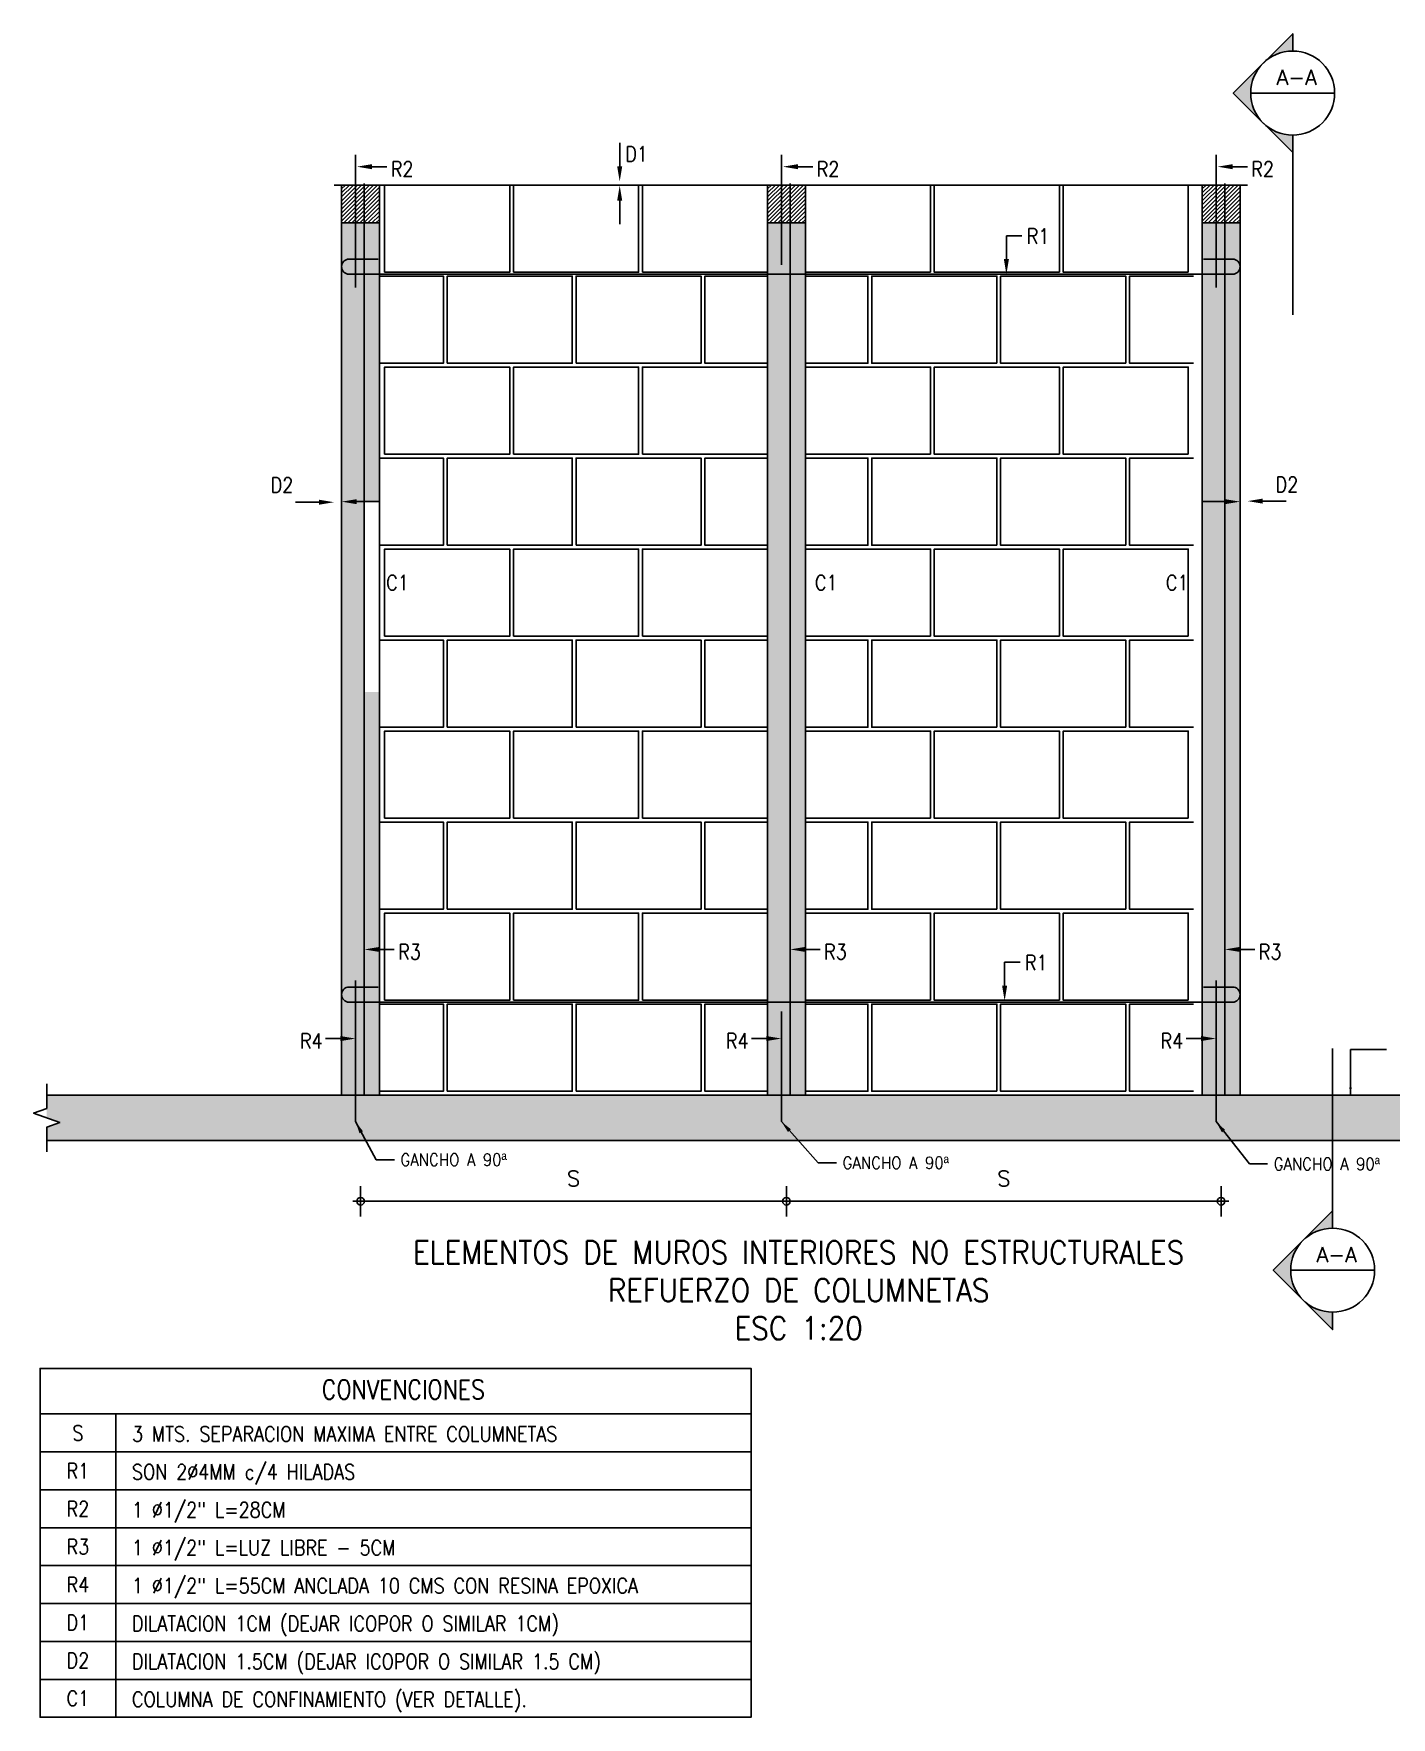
# Model space of a CAD drawing. Header units: feet. Extents: x -398 to 164, y -304 to 319.
# Drawn here: x 75.195 to 78.776, y 63.161 to 67.602 of the extents above; entities that cross this region are included whole.
import ezdxf
from ezdxf.enums import TextEntityAlignment as Align

# ---------------------------------------------------------------- set-up
doc = ezdxf.new("R2010")
doc.units = ezdxf.units.FT
doc.header["$MEASUREMENT"] = 0
doc.layers.get('DEFPOINTS').update_dxf_attribs({"lineweight": 0})
for name, color, linetype in [('ACERO', 6, 'Continuous'), ('BLOQUES', 7, 'Continuous'), ('DIM', 7, 'Continuous'), ('FLECHAS', 7, 'Continuous'), ('HATCH', 9, 'Continuous'), ('LETRA', 7, 'Continuous'), ('PLACA', 3, 'Continuous'), ('PROV1', 4, 'Continuous'), ('TEXT', 11, 'Continuous'), ('TEXTO', 7, 'Continuous')]:
    doc.layers.add(name, color=color, linetype=linetype)
doc.layers.add('TX', color=60, linetype='Continuous', lineweight=0)
doc.styles.add('D020N', font='romans.shx', dxfattribs={"height": 0.032})
doc.styles.add('D025N', font='romans.shx', dxfattribs={"height": 0.04})
doc.styles.add('ROM', font='romans.shx')
doc.styles.add('ROMANS', font='romans.shx', dxfattribs={"width": 0.9})
doc.styles.add('SETEYCO', font='ROMANS.shx', dxfattribs={"width": 0.9, "height": 0.24})
doc.dimstyles.new('D020$7', dxfattribs={"dimtxt": 0.032, "dimasz": 0.032, "dimexe": 0, "dimexo": 0, "dimgap": 0.035, "dimtad": 1, "dimzin": 4, "dimdsep": 46, "dimtxsty": 'D020N', "dimblk1": 'DIMBLK', "dimblk2": 'DIMBLK', "dimsah": 1, "dimcen": 0.09, "dimse1": 1, "dimse2": 1, "dimclrd": 9, "dimclre": 256, "dimclrt": 256, "dimadec": 0, "dimazin": 0, "dimtfac": 6, "dimtix": 1, "dimtmove": 2, "dimatfit": 3, "dimfxl": 0, "dimtvp": 0.4666666666666667, "dimtolj": 1, "dimtzin": 4, "dimarcsym": 0})
doc.dimstyles.new('D025', dxfattribs={"dimtxt": 0.15, "dimasz": 0.02, "dimexe": 0, "dimexo": 0, "dimgap": 0.045, "dimtad": 1, "dimzin": 4, "dimdsep": 46, "dimtxsty": 'D025N', "dimblk1": 'DIMBLK', "dimblk2": 'DIMBLK', "dimsah": 1, "dimcen": 0.09, "dimse1": 1, "dimse2": 1, "dimclrd": 9, "dimclre": 256, "dimclrt": 256, "dimadec": 0, "dimazin": 0, "dimtfac": 6, "dimtix": 1, "dimtmove": 2, "dimatfit": 3, "dimfxl": 1, "dimtvp": 0.4666666666666667, "dimtolj": 1, "dimtzin": 4, "dimarcsym": 0})

# ---------------------------------------------------------------- blocks, each defined once
blk = doc.blocks.new('DIMBLK')
for p, q in [((0, -6.938893903907228e-18), (0, 2.002949861640334)), ((0, 0), (0, -2.002949861640334)), ((0, -6.938893903907228e-18), (-1, -6.938893903907228e-18)), ((0, -6.938893903907228e-18), (1, -6.938893903907228e-18))]:
    blk.add_line(p, q)
blk.add_circle((0, -6.938893903907228e-18), 0.5)
blk = doc.blocks.new('*D176')
at = {"layer": 'DEFPOINTS', "color": 0, "transparency": 16777216}
for p in [(77.18083209065773, 64.52227368777716), (76.05737616038434, 64.37896030257136), (77.18083209065773, 64.37896030257133)]:
    blk.add_point(p, dxfattribs=at)
at = {"layer": 'TEXTO', "color": 9, "lineweight": -2, "transparency": 16777216}
blk.add_line((76.07737616038433, 64.52227368777716), (77.16083209065773, 64.52227368777716), dxfattribs=at)
at = {"layer": 'TEXTO', "color": 9, "lineweight": -2, "transparency": 16777216, "xscale": 0.02, "yscale": 0.02, "zscale": 0.02, "rotation": 180}
blk.add_blockref('DIMBLK', (76.05737616038434, 64.52227368777716), dxfattribs=at)
at = {"layer": 'TEXTO', "color": 9, "lineweight": -2, "transparency": 16777216, "xscale": 0.02, "yscale": 0.02, "zscale": 0.02}
blk.add_blockref('DIMBLK', (77.18083209065773, 64.52227368777716), dxfattribs=at)
at = {"layer": 'TEXTO', "transparency": 16777216, "insert": (76.61910412552103, 64.58227368777716), "char_height": 0.04, "attachment_point": 5, "style": 'D025N'}
blk.add_mtext('\\A1;S', dxfattribs=at)
blk = doc.blocks.new('*D177')
at = {"layer": 'DEFPOINTS', "color": 0, "transparency": 16777216}
for p in [(78.32737616038435, 64.52227368777716), (77.18083209065773, 64.37896030257136), (78.32737616038435, 64.37896030257133)]:
    blk.add_point(p, dxfattribs=at)
at = {"layer": 'TEXTO', "color": 9, "lineweight": -2, "transparency": 16777216}
blk.add_line((77.20083209065773, 64.52227368777716), (78.30737616038435, 64.52227368777716), dxfattribs=at)
at = {"layer": 'TEXTO', "color": 9, "lineweight": -2, "transparency": 16777216, "xscale": 0.02, "yscale": 0.02, "zscale": 0.02, "rotation": 180}
blk.add_blockref('DIMBLK', (77.18083209065773, 64.52227368777716), dxfattribs=at)
at = {"layer": 'TEXTO', "color": 9, "lineweight": -2, "transparency": 16777216, "xscale": 0.02, "yscale": 0.02, "zscale": 0.02}
blk.add_blockref('DIMBLK', (78.32737616038435, 64.52227368777716), dxfattribs=at)
at = {"layer": 'TEXTO', "transparency": 16777216, "insert": (77.75410412552104, 64.58227368777716), "char_height": 0.04, "attachment_point": 5, "style": 'D025N'}
blk.add_mtext('\\A1;S', dxfattribs=at)
blk = doc.blocks.new('CTE-TRANSV-IZQ')
at = {"layer": 'HATCH'}
h = blk.add_hatch(color=256, dxfattribs=at)
edge = h.paths.add_edge_path()
edge.add_ellipse((9.237055564881302e-14, -0.6262408647148945), major_axis=(-0.3131204323574019, 0.3131204323574019), ratio=0.9999999999999889, start_angle=360.00000000000244, end_angle=404.9999999999955, ccw=False)
edge.add_line((-0.3131204323573229, -0.3131204323575076), (-0.6262408647148732, -0.6262408647147168))
edge.add_line((-0.6262408647148732, -0.6262408647147168), (-0.3131204323573229, -0.9393612970722103))
edge.add_ellipse((7.105427357601002e-14, -0.6262408647148305), major_axis=(-0.3131204323573895, 0.3131204323573896), ratio=0.9999999999999913, start_angle=405.0000000000039, end_angle=449.9999999999987, ccw=False)
edge = h.paths.add_edge_path()
edge.add_ellipse((1.77635683940025e-14, -0.6262408647149016), major_axis=(-0.3131204323573677, 0.3131204323573678), ratio=0.9999999999999984, start_angle=315.0000000000023, end_angle=359.99999999999505, ccw=False)
edge.add_line((0, -0.1834217026189862), (0, 0))
edge.add_line((0, 0), (-0.3131204323573229, -0.3131204323575076))
edge = h.paths.add_edge_path()
edge.add_line((-0.3131204323573229, -0.9393612970722103), (0, -1.252481729429746))
edge.add_line((0, -1.252481729429746), (0, -1.069060026810774))
edge.add_ellipse((8.881784197001252e-14, -0.6262408647147879), major_axis=(-0.313120432357418, -0.3131204323574179), ratio=0.9999999999999941, start_angle=1.0800249583553523e-12, end_angle=44.999999999988574, ccw=False)
at = {"layer": 'PLACA'}
for p, q in [((0, 0), (0, -0.1834217026188121)), ((0, -1.069060026810735), (0, -2.966176700147784))]:
    blk.add_line(p, q, dxfattribs=at)
at = {"layer": 'TEXTO'}
blk.add_line((-0.4428191620959625, -0.6262408647147737), (0.4428191620959625, -0.6262408647147737), dxfattribs=at)
blk.add_lwpolyline([(0, -0.1834217026189862), (0, 0), (-0.6262408647146458, -0.626240864714859), (0, -1.252481729429576), (0, -1.069060026810774)], dxfattribs=at)
blk.add_circle((0, -0.6262408647147737), 0.4428191620959629, dxfattribs=at)
at = {"layer": 'TEXTO', "style": 'ROMANS'}
for tag, height, p in [('A-A', 0.16, (-0.002186070625185721, -0.5397991449429611)), ('R1-04', 0.14, (0.008337292734211132, -0.842593658077547))]:
    blk.add_attdef(tag, text='', height=height, dxfattribs=at).set_placement(p, align=Align.CENTER)
blk = doc.blocks.new('CTE-TRANSV-IZQ-BAJO')
at = {"layer": 'HATCH'}
h = blk.add_hatch(color=256, dxfattribs=at)
edge = h.paths.add_edge_path()
edge.add_ellipse((2.486899575160351e-14, 0.1565602161787254), major_axis=(0.07828010808935204, 0.07828010808935204), ratio=0.9999999999999274, start_angle=135.0000000000034, end_angle=179.9999999999974)
edge.add_line((-0.07828010808933072, 0.07828010808937691), (-0.1565602161787183, 0.1565602161786792))
edge.add_line((-0.1565602161787183, 0.1565602161786792), (-0.07828010808933072, 0.2348403242680526))
edge.add_ellipse((1.77635683940025e-14, 0.1565602161787076), major_axis=(-0.07828010808934675, 0.07828010808934675), ratio=0.999999999999958, start_angle=1.297666310037115e-12, end_angle=44.99999999999753)
edge = h.paths.add_edge_path()
edge.add_ellipse((3.552713678800501e-15, 0.1565602161787254), major_axis=(0.07828010808934138, 0.07828010808934138), ratio=0.9999999999999036, start_angle=180.0000000000052, end_angle=225.0000000000009)
edge.add_line((0, 0.04585542565474654), (0, 0))
edge.add_line((0, 0), (-0.07828010808933072, 0.07828010808937691))
edge = h.paths.add_edge_path()
edge.add_line((-0.07828010808933072, 0.2348403242680526), (0, 0.3131204323574366))
edge.add_line((0, 0.3131204323574366), (0, 0.2672650067026936))
edge.add_ellipse((2.131628207280301e-14, 0.156560216178697), major_axis=(-0.07828010808935382, 0.07828010808935382), ratio=0.9999999999999507, start_angle=-44.99999999999039, end_angle=-1.297666310037115e-12)
at = {"layer": 'PLACA'}
for p, q in [((0, 0.2672650067026829), (0, 0.741544175036946)), ((0, 0), (0, 0.04585542565470391))]:
    blk.add_line(p, q, dxfattribs=at)
at = {"layer": 'TEXTO'}
blk.add_line((-0.1107047905239895, 0.1565602161786934), (0.1107047905239895, 0.1565602161786934), dxfattribs=at)
blk.add_lwpolyline([(0, 0.04585542565474654), (0, 0), (-0.1565602161786614, 0.1565602161787147), (0, 0.313120432357394), (0, 0.2672650067026936)], dxfattribs=at)
blk.add_circle((0, 0.1565602161786934), 0.1107047905239907, dxfattribs=at)
at = {"layer": 'TEXTO', "style": 'ROMANS'}
for tag, height, p in [('A-A', 0.04, (-0.0005465176562964302, 0.1777401602468736)), ('R1-04', 0.035, (0.002084323183552783, 0.1020415319632271))]:
    blk.add_attdef(tag, text='', height=height, dxfattribs=at).set_placement(p, align=Align.CENTER)

msp = doc.modelspace()

# ---------------------------------------------------------------- hatches: boundary and pattern name
at = {"layer": 'HATCH'}
h = msp.add_hatch(dxfattribs=at)
h.set_pattern_fill('ANSI31', color=256, scale=0.06, style=0)
h.set_pattern_definition([(45, (68.31150147235942, 46.87431194281326), (-0.005303300858899106, 0.005303300858899107), [])])
h.paths.add_polyline_path([(76.10737616038433, 67.10224510709051), (76.10737616038433, 67.2022451070905), (76.00737616038433, 67.2022451070905), (76.00737616038433, 67.1022451070905)])
h = msp.add_hatch(dxfattribs=at)
h.set_pattern_fill('ANSI31', color=256, scale=0.06, style=0)
h.set_pattern_definition([(45, (69.43495740263282, 46.87438107452105), (-0.005303300858899106, 0.005303300858899107), [])])
h.paths.add_polyline_path([(77.23083209065771, 67.1023142387983), (77.23083209065771, 67.2023142387983), (77.13083209065772, 67.2023142387983), (77.13083209065772, 67.1023142387983)])
h = msp.add_hatch(dxfattribs=at)
h.set_pattern_fill('ANSI31', color=256, scale=0.06, style=0)
h.set_pattern_definition([(45, (70.58150147235943, 46.87438107452105), (-0.005303300858899106, 0.005303300858899107), [])])
h.paths.add_polyline_path([(78.37737616038433, 67.1023142387983), (78.37737616038433, 67.2023142387983), (78.27737616038434, 67.2023142387983), (78.27737616038434, 67.1023142387983)])
h = msp.add_hatch(dxfattribs=at)
h.set_pattern_fill('AR-CONC', color=256, scale=0.015, style=0)
h.set_pattern_definition([(49.99999999999999, (52.37902889891014, 46.64418575071983), (0.107589027390113, -0.009412820247389266), [0.01125, -0.12375]), (355, (52.37902889891014, 46.64418575071983), (-0.02081270004195, 0.1128288200550018), [0.009, -0.09899999999999999]), (100.4514, (52.38799465091014, 46.64340134971983), (0.08677640725710323, 0.103415931309143), [0.009561028499999989, -0.1051713167999999]), (46.18420000000002, (52.37902889891014, 46.67418575071983), (0.1600861572938466, -0.02482785214935271), [0.01687499999999996, -0.1856249999999997]), (96.63559999999998, (52.39236941066014, 46.67211675466983), (0.1401994058323055, 0.1461176806350662), [0.01434154319999999, -0.1577569499999998]), (351.1842, (52.37902889891014, 46.67418575071983), (0.1401992917700441, 0.1461177901387987), [0.0135, -0.1485]), (21, (52.39402889891014, 46.66668575071983), (0.08953605781776924, -0.06039283359980082), [0.01125, -0.12375]), (326.0000000000001, (52.39402889891014, 46.66668575071983), (0.03649729978823726, 0.1087725067570279), [0.009, -0.09899999999999999]), (71.4514, (52.40149023386013, 46.66165300981983), (0.1260333942872235, 0.04837957450649286), [0.0095610285, -0.1051713168]), (37.50000000000001, (52.37902889891014, 46.64418575071983), (0.0018239782975936, 0.04993407807469672), [0, -0.09779999999999998, 0, -0.1005, 0, -0.09937499999999999]), (7.499999999999999, (52.37902889891014, 46.64418575071983), (0.03946043061632229, 0.05916175678235403), [0, -0.0573, 0, -0.09555, 0, -0.037875]), (327.5, (52.34557889891013, 46.64418575071983), (0.08007336542586137, -0.00338323076015697), [0, -0.0375, 0, -0.117, 0, -0.15525]), (317.5, (52.33057889891013, 46.64418575071983), (0.08747792540135793, 0.01501574734984765), [0, -0.04875, 0, -0.07769999999999999, 0, -0.11025])])
h.paths.add_polyline_path([(76.00737616038435, 65.86491909064252), (76.06726066195091, 65.86491909064252), (76.067260661951, 66.88200993952312), (76.00737616038433, 66.8820099395231)])
h.paths.add_polyline_path([(76.06726066195097, 66.36731423879846), (76.10737616038435, 66.36731423879846), (76.10737616038433, 66.88200993952312), (76.06726066195101, 66.88200993952312)])
h.paths.add_polyline_path([(76.06726066195101, 67.02942304298148), (76.02737616038436, 67.02942304298148, -0.4142135623735634), (76.00737616038433, 67.04942304298147), (76.00737616038433, 66.88200993952312), (76.067260661951, 66.8820099395231)])
h.paths.add_polyline_path([(76.10737616038432, 67.02942304298148), (76.06726066195102, 67.02942304298148), (76.067260661951, 66.88200993952312), (76.10737616038433, 66.88200993952312)])
h.paths.add_polyline_path([(76.02737616038436, 67.02942304298148), (76.04393132903678, 67.02942304298148), (76.04393132903678, 67.06942304298147), (76.02737616038436, 67.06942304298147, 1)])
h.paths.add_polyline_path([(76.02737616038436, 67.06942304298147), (76.04393132903678, 67.06942304298147), (76.04393132903678, 67.10224510709051), (76.00737616038433, 67.1022451070905), (76.00737616038433, 67.04942304298147, -0.4142135623736153)])
h.paths.add_polyline_path([(76.06726066195102, 67.06942304298147), (76.06726066195102, 67.1022451070905), (76.04393132903678, 67.1022451070905), (76.04393132903678, 67.06942304298147)])
h.paths.add_polyline_path([(76.06726066195101, 67.02942304298148), (76.10737616038433, 67.02942304298148), (76.10737616038433, 67.1022451070905), (76.06726066195102, 67.1022451070905)])
h.paths.add_polyline_path([(76.04393132903678, 67.02942304298148), (76.06726066195102, 67.02942304298148), (76.06726066195102, 67.06942304298147), (76.04393132903678, 67.06942304298147)])
h.paths.add_polyline_path([(76.06726066195093, 65.86491909064252), (76.00737616038435, 65.86491909064252), (76.00737616038438, 64.859553623053, -0.414213562373095), (76.02737616038438, 64.879553623053), (76.06726066195084, 64.879553623053)])
h.paths.add_polyline_path([(76.10737616038436, 65.86491909064252), (76.06726066195091, 65.86491909064252), (76.06726066195083, 64.839553623053), (76.10737616038438, 64.839553623053)])
h.paths.add_polyline_path([(76.0439313290368, 64.879553623053), (76.02737616038436, 64.879553623053, 1), (76.02737616038436, 64.839553623053), (76.0439313290368, 64.839553623053)])
h.paths.add_polyline_path([(76.04393132903678, 64.839553623053), (76.06726066195084, 64.839553623053), (76.06726066195084, 64.879553623053), (76.04393132903678, 64.879553623053)])
h.paths.add_polyline_path([(76.10737616038438, 64.80231423879871), (76.10737616038438, 64.839553623053), (76.06726066195084, 64.839553623053), (76.06726066195083, 64.80231423879871)])
h.paths.add_polyline_path([(76.06726066195084, 64.839553623053), (76.04393132903678, 64.839553623053), (76.04393132903678, 64.80231423879871), (76.06726066195083, 64.80231423879871)])
h.paths.add_polyline_path([(76.0439313290368, 64.839553623053), (76.02737616038435, 64.839553623053, -0.4142135623727309), (76.00737616038438, 64.859553623053), (76.00737616038438, 64.80231423879871), (76.0439313290368, 64.80231423879871)])
h.paths.add_polyline_path([(77.19071659222439, 67.02942304298148), (77.23083209065771, 67.02942304298148), (77.23083209065771, 67.1023142387983), (77.1907165922244, 67.1023142387983)])
h.paths.add_polyline_path([(77.19071659222442, 67.1023142387983), (77.16738725931017, 67.1023142387983), (77.16738725931016, 67.02942304298148), (77.1907165922244, 67.02942304298148)])
h.paths.add_polyline_path([(77.16738725931016, 67.1023142387983), (77.1308320906577, 67.1023142387983), (77.13083209065772, 67.02942304298148), (77.16738725931016, 67.02942304298148)])
h.paths.add_polyline_path([(77.1308320906577, 66.88207907123092), (77.19071659222439, 66.88207907123092), (77.19071659222439, 67.02942304298148), (77.13083209065772, 67.02942304298148)])
h.paths.add_polyline_path([(77.23083209065771, 67.02942304298148), (77.19071659222439, 67.02942304298148), (77.19071659222439, 66.8820790712309), (77.23083209065771, 66.8820790712309)])
h.paths.add_polyline_path([(77.19071659222422, 64.839553623053), (77.23083209065777, 64.839553623053), (77.23083209065771, 66.8820790712309), (77.19071659222439, 66.8820790712309)])
h.paths.add_polyline_path([(77.13083209065776, 64.839553623053), (77.19071659222422, 64.839553623053), (77.19071659222439, 66.8820790712309), (77.13083209065772, 66.8820790712309)])
h.paths.add_polyline_path([(77.16738725931017, 64.80231423879874), (77.16738725931017, 64.839553623053), (77.13083209065776, 64.839553623053), (77.13083209065778, 64.80231423879874)])
h.paths.add_polyline_path([(77.16738725931017, 64.80231423879874), (77.19071659222422, 64.80231423879874), (77.19071659222422, 64.839553623053), (77.16738725931017, 64.839553623053)])
h.paths.add_polyline_path([(77.23083209065777, 64.80231423879874), (77.23083209065777, 64.839553623053), (77.19071659222422, 64.839553623053), (77.19071659222422, 64.80231423879874)])
h.paths.add_polyline_path([(78.31393132903678, 67.1023142387983), (78.27737616038434, 67.1023142387983), (78.27737616038434, 67.02942304298148), (78.31393132903678, 67.02942304298148)])
h.paths.add_polyline_path([(78.33726066195102, 67.1023142387983), (78.31393132903679, 67.1023142387983), (78.31393132903678, 67.06942304298147), (78.33726066195102, 67.06942304298147)])
h.paths.add_polyline_path([(78.37737616038433, 67.1023142387983), (78.33726066195103, 67.1023142387983), (78.33726066195102, 67.06942304298147), (78.35737616038432, 67.06942304298147, -0.4142135623734593), (78.37737616038433, 67.04942304298147)])
h.paths.add_polyline_path([(78.35737616038432, 67.06942304298147), (78.33726066195102, 67.06942304298147), (78.33726066195102, 67.02942304298148), (78.35737616038432, 67.02942304298148, 1)])
h.paths.add_polyline_path([(78.33726066195102, 67.06942304298147), (78.31393132903678, 67.06942304298147), (78.31393132903678, 67.02942304298148), (78.33726066195102, 67.02942304298148)])
h.paths.add_polyline_path([(78.33726066195102, 67.02942304298148), (78.27737616038434, 67.02942304298148), (78.27737616038434, 66.8820790712309), (78.337260661951, 66.8820790712309)])
h.paths.add_polyline_path([(78.37737616038433, 67.04942304298147, -0.414213562373095), (78.35737616038435, 67.02942304298148), (78.33726066195102, 67.02942304298148), (78.337260661951, 66.8820790712309), (78.37737616038434, 66.8820790712309)])
h.paths.add_polyline_path([(78.37737616038434, 66.88207907123092), (78.337260661951, 66.88207907123092), (78.33726066195084, 64.879553623053), (78.35737616038432, 64.879553623053, -0.4142135623742917), (78.37737616038439, 64.859553623053)])
h.paths.add_polyline_path([(78.337260661951, 66.8820790712309), (78.27737616038434, 66.8820790712309), (78.27737616038435, 66.36731423879846), (78.33726066195096, 66.36731423879846)])
h.paths.add_polyline_path([(78.33726066195096, 66.36731423879846), (78.27737616038435, 66.36731423879846), (78.27737616038438, 64.839553623053), (78.31393132903679, 64.839553623053), (78.31393132903679, 64.879553623053), (78.33726066195084, 64.879553623053)])
h.paths.add_polyline_path([(78.33726066195084, 64.839553623053), (78.35737616038432, 64.839553623053, 1), (78.35737616038432, 64.879553623053), (78.33726066195084, 64.879553623053)])
h.paths.add_polyline_path([(78.31393132903679, 64.879553623053), (78.31393132903679, 64.839553623053), (78.33726066195084, 64.839553623053), (78.33726066195084, 64.879553623053)], flags=16)
h.paths.add_polyline_path([(78.27737616038439, 64.839553623053), (78.27737616038439, 64.80231423879877), (78.31393132903679, 64.80231423879877), (78.31393132903679, 64.839553623053)])
h.paths.add_polyline_path([(78.33726066195084, 64.839553623053), (78.31393132903679, 64.839553623053), (78.31393132903679, 64.80231423879877), (78.33726066195084, 64.80231423879877)])
h.paths.add_polyline_path([(78.37737616038439, 64.859553623053, -0.414213562373095), (78.35737616038439, 64.839553623053), (78.33726066195084, 64.839553623053), (78.33726066195084, 64.80231423879877), (78.37737616038439, 64.80231423879877)])
h.paths.add_polyline_path([(76.31988658953888, 65.87652952058548), (76.45607706572936, 65.87652952058548), (76.45607706572936, 65.93652952058548), (76.31988658953888, 65.93652952058548)], flags=9)
h.paths.add_polyline_path([(76.3244581296514, 65.80208089230183), (76.46529146298474, 65.80208089230183), (76.46529146298474, 65.85458089230183), (76.3244581296514, 65.85458089230183)], flags=9)
h = msp.add_hatch(dxfattribs=at)
h.set_pattern_fill('AR-CONC', color=256, scale=0.015, style=0)
h.set_pattern_definition([(49.99999999999999, (0, 0), (0.107589027390113, -0.009412820247389266), [0.01125, -0.12375]), (355, (0, 0), (-0.02081270004195, 0.1128288200550018), [0.009, -0.09899999999999999]), (100.45144446, (0.008965752150004391, -0.0007844016000007059), (0.08677632700906679, 0.1034159986452944), [0.009561028799999996, -0.1051713168]), (46.18420000000002, (0, 0.03000000000000114), (0.1600861996007359, -0.02482789211896148), [0.01687499999999997, -0.1856249999999997]), (96.63563548999993, (0.01334051175000184, 0.02793100395000181), (0.1401992918511343, 0.1461177901161826), [0.0143415513, -0.1577570639999999]), (351.1841639899999, (0, 0.03000000000000114), (0.140199291758216, 0.1461177900404985), [0.0135, -0.14850000015]), (21, (0.01500000000000057, 0.02250000000000085), (0.08953605781776924, -0.06039283359980082), [0.01125, -0.12375]), (326.0000000000001, (0.01500000000000057, 0.02250000000000085), (0.03649729978823726, 0.1087725067570279), [0.009, -0.09899999999999999]), (71.45144474, (0.02246133810000117, 0.01746726390000219), (0.1260333565094957, 0.04837967292095307), [0.0095610285, -0.1051713168]), (37.50000000000001, (0, 0), (0.0018239782975936, 0.04993407807469672), [0, -0.09779999999999998, 0, -0.1005, 0, -0.09937499999999999]), (7.499999999999999, (0, 0), (0.03946043061632229, 0.05916175678235403), [0, -0.0573, 0, -0.09555, 0, -0.037875]), (327.5, (-0.03345000000000198, 0), (0.08007336542586135, -0.003383230760156963), [0, -0.0375, 0, -0.117, 0, -0.15525]), (317.5, (-0.04845000000000255, 0), (0.08747792540135793, 0.01501574734984766), [0, -0.04875, 0, -0.07769999999999999, 0, -0.11025])])
h.paths.add_polyline_path([(79.12799392823943, 64.68231423879877), (79.12799392823943, 64.74231423879876), (79.09365046049625, 64.75481423879876), (79.12799392823943, 64.76731423879878), (79.12799392823943, 64.80231423879877), (75.22942554291018, 64.80231423879877), (75.22942554291018, 64.74231423879876), (75.26376901065335, 64.72981423879877), (75.22942554291018, 64.71731423879876), (75.22942554291018, 64.68231423879877)])

# ---------------------------------------------------------------- linework, layer by layer
at = {"layer": 'ACERO'}
for p, q in [((76.0439313290368, 67.28224510709053), (76.04393132903675, 66.9317854246325)), ((77.16738725931017, 67.28231423879835), (77.16738725931015, 66.99231423879829)), ((78.3139313290368, 67.28231423879835), (78.31393132903676, 66.9317854246325)), ((76.06726066195102, 67.20660395360028), (76.06726066195083, 64.80231423879871)), ((77.19071659222442, 67.20667308530807), (77.19071659222422, 64.80238337050652)), ((78.33726066195103, 67.20667308530807), (78.33726066195084, 64.80238337050652)), ((76.0439313290368, 64.73224510709092), (76.04393132903677, 65.10446716892618)), ((78.3139313290368, 64.73231423879874), (78.31393132903676, 65.10446716892618)), ((77.16738725931017, 64.73231423879874), (77.16738725931015, 65.0223142387988))]:
    msp.add_line(p, q, dxfattribs=at)
for points in [[(76.10347226509668, 67.00705475606367), (76.02737616038436, 67.00705475606367, 0.9999999999999998), (76.02737616038436, 66.96705475606367), (76.31388961532772, 66.96705475606367), (78.35737616038432, 66.96705475606367, 0.9999999999999999), (78.35737616038432, 67.00705475606367), (78.281280055672, 67.00705475606367)], [(76.10347226509668, 65.08733000524748), (76.02737616038436, 65.08733000524748, 0.9999999999999998), (76.02737616038436, 65.04733000524749), (76.31388961532772, 65.04733000524749), (78.35737616038432, 65.04733000524749, 0.9999999999999999), (78.35737616038432, 65.08733000524748), (78.281280055672, 65.08733000524748)]]:
    msp.add_lwpolyline(points, format="xyb", dxfattribs=at)
at = {"layer": 'BLOQUES'}
for p, q in [((75.98737616038431, 67.2023142387983), (78.39737616038437, 67.2023142387983)), ((76.00737616038433, 67.1022451070905), (76.00737616038438, 64.8022451070909)), ((76.10737616038433, 67.10224510709051), (76.10737616038439, 64.8022451070909)), ((77.13083209065772, 67.1023142387983), (77.13083209065776, 64.80231423879869)), ((77.23083209065771, 67.1023142387983), (77.23083209065777, 64.80231423879869)), ((78.27737616038434, 67.1023142387983), (78.27737616038439, 64.80231423879869)), ((78.37737616038433, 67.1023142387983), (78.37737616038439, 64.80231423879869))]:
    msp.add_line(p, q, dxfattribs=at)
for points in [[(76.12083209065767, 66.97231423879826), (76.12083209065767, 67.20231423879825), (76.45083209065768, 67.20231423879825), (76.45083209065768, 66.97231423879826)], [(76.46083209065769, 66.97231423879828), (76.46083209065769, 67.20231423879827), (76.7908320906577, 67.20231423879827), (76.7908320906577, 66.97231423879828)], [(76.8008320906577, 66.9723142387983), (76.8008320906577, 67.2023142387983), (77.13083209065772, 67.2023142387983), (77.13083209065772, 66.9723142387983)], [(77.56083209065773, 66.9723142387983), (77.56083209065773, 67.2023142387983), (77.23083209065771, 67.2023142387983), (77.23083209065771, 66.9723142387983)], [(77.90083209065774, 66.97231423879828), (77.90083209065774, 67.20231423879827), (77.57083209065773, 67.20231423879827), (77.57083209065773, 66.97231423879828)], [(78.24083209065776, 66.97231423879826), (78.24083209065776, 67.20231423879825), (77.91083209065775, 67.20231423879825), (77.91083209065775, 66.97231423879826)], [(76.2858320906577, 66.7323142387983), (76.2858320906577, 66.96231423879829), (76.61583209065772, 66.96231423879829), (76.61583209065772, 66.7323142387983)], [(76.62583209065772, 66.73231423879832), (76.62583209065772, 66.96231423879831), (76.95583209065774, 66.96231423879831), (76.95583209065774, 66.73231423879832)], [(77.73583209065771, 66.73231423879832), (77.73583209065771, 66.96231423879831), (77.4058320906577, 66.96231423879831), (77.4058320906577, 66.73231423879832)], [(78.07583209065773, 66.7323142387983), (78.07583209065773, 66.96231423879829), (77.74583209065771, 66.96231423879829), (77.74583209065771, 66.7323142387983)], [(76.12083209065767, 66.49231423879833), (76.12083209065767, 66.72231423879832), (76.45083209065768, 66.72231423879832), (76.45083209065768, 66.49231423879833)], [(76.46083209065769, 66.49231423879834), (76.46083209065769, 66.72231423879833), (76.7908320906577, 66.72231423879833), (76.7908320906577, 66.49231423879834)], [(76.8008320906577, 66.49231423879837), (76.8008320906577, 66.72231423879836), (77.13083209065772, 66.72231423879836), (77.13083209065772, 66.49231423879837)], [(77.56083209065773, 66.49231423879837), (77.56083209065773, 66.72231423879836), (77.23083209065771, 66.72231423879836), (77.23083209065771, 66.49231423879837)], [(77.90083209065774, 66.49231423879834), (77.90083209065774, 66.72231423879833), (77.57083209065773, 66.72231423879833), (77.57083209065773, 66.49231423879834)], [(78.24083209065776, 66.49231423879833), (78.24083209065776, 66.72231423879832), (77.91083209065775, 66.72231423879832), (77.91083209065775, 66.49231423879833)], [(76.2858320906577, 66.25231423879836), (76.2858320906577, 66.48231423879835), (76.61583209065772, 66.48231423879835), (76.61583209065772, 66.25231423879836)], [(76.62583209065772, 66.25231423879839), (76.62583209065772, 66.48231423879838), (76.95583209065774, 66.48231423879838), (76.95583209065774, 66.25231423879839)], [(77.73583209065771, 66.25231423879839), (77.73583209065771, 66.48231423879838), (77.4058320906577, 66.48231423879838), (77.4058320906577, 66.25231423879839)], [(78.07583209065773, 66.25231423879836), (78.07583209065773, 66.48231423879835), (77.74583209065771, 66.48231423879835), (77.74583209065771, 66.25231423879836)], [(76.12083209065767, 66.01231423879835), (76.12083209065767, 66.24231423879834), (76.45083209065768, 66.24231423879834), (76.45083209065768, 66.01231423879835)], [(76.46083209065769, 66.01231423879838), (76.46083209065769, 66.24231423879837), (76.7908320906577, 66.24231423879837), (76.7908320906577, 66.01231423879838)], [(76.8008320906577, 66.01231423879841), (76.8008320906577, 66.2423142387984), (77.13083209065772, 66.2423142387984), (77.13083209065772, 66.01231423879841)], [(77.56083209065773, 66.01231423879841), (77.56083209065773, 66.2423142387984), (77.23083209065771, 66.2423142387984), (77.23083209065771, 66.01231423879841)], [(77.90083209065773, 66.01231423879838), (77.90083209065773, 66.24231423879837), (77.57083209065772, 66.24231423879837), (77.57083209065772, 66.01231423879838)], [(78.24083209065775, 66.01231423879835), (78.24083209065775, 66.24231423879834), (77.91083209065773, 66.24231423879834), (77.91083209065773, 66.01231423879835)], [(76.2858320906577, 65.7723142387984), (76.2858320906577, 66.00231423879839), (76.61583209065772, 66.00231423879839), (76.61583209065772, 65.7723142387984)], [(76.62583209065772, 65.77231423879843), (76.62583209065772, 66.00231423879842), (76.95583209065774, 66.00231423879842), (76.95583209065774, 65.77231423879843)], [(77.73583209065771, 65.77231423879843), (77.73583209065771, 66.00231423879842), (77.4058320906577, 66.00231423879842), (77.4058320906577, 65.77231423879843)], [(78.07583209065771, 65.7723142387984), (78.07583209065771, 66.00231423879839), (77.7458320906577, 66.00231423879839), (77.7458320906577, 65.7723142387984)], [(76.12083209065767, 65.53231423879842), (76.12083209065767, 65.76231423879841), (76.45083209065768, 65.76231423879841), (76.45083209065768, 65.53231423879842)], [(76.46083209065769, 65.53231423879845), (76.46083209065769, 65.76231423879844), (76.7908320906577, 65.76231423879844), (76.7908320906577, 65.53231423879845)], [(76.8008320906577, 65.53231423879848), (76.8008320906577, 65.76231423879847), (77.13083209065772, 65.76231423879847), (77.13083209065772, 65.53231423879848)], [(77.56083209065773, 65.53231423879848), (77.56083209065773, 65.76231423879847), (77.23083209065771, 65.76231423879847), (77.23083209065771, 65.53231423879848)], [(77.90083209065773, 65.53231423879845), (77.90083209065773, 65.76231423879844), (77.57083209065772, 65.76231423879844), (77.57083209065772, 65.53231423879845)], [(78.24083209065775, 65.53231423879842), (78.24083209065775, 65.76231423879841), (77.91083209065773, 65.76231423879841), (77.91083209065773, 65.53231423879842)], [(76.2858320906577, 65.29231423879847), (76.2858320906577, 65.52231423879846), (76.61583209065772, 65.52231423879846), (76.61583209065772, 65.29231423879847)], [(76.62583209065772, 65.2923142387985), (76.62583209065772, 65.52231423879849), (76.95583209065774, 65.52231423879849), (76.95583209065774, 65.2923142387985)], [(77.73583209065771, 65.2923142387985), (77.73583209065771, 65.52231423879849), (77.4058320906577, 65.52231423879849), (77.4058320906577, 65.2923142387985)], [(78.07583209065771, 65.29231423879847), (78.07583209065771, 65.52231423879846), (77.7458320906577, 65.52231423879846), (77.7458320906577, 65.29231423879847)], [(76.12083209065769, 65.05231423879846), (76.12083209065769, 65.28231423879845), (76.4508320906577, 65.28231423879845), (76.4508320906577, 65.05231423879846)], [(76.4608320906577, 65.05231423879849), (76.4608320906577, 65.28231423879848), (76.79083209065772, 65.28231423879848), (76.79083209065772, 65.05231423879849)], [(76.8008320906577, 65.05231423879852), (76.8008320906577, 65.2823142387985), (77.13083209065772, 65.2823142387985), (77.13083209065772, 65.05231423879852)], [(77.56083209065771, 65.05231423879852), (77.56083209065771, 65.2823142387985), (77.2308320906577, 65.2823142387985), (77.2308320906577, 65.05231423879852)], [(77.90083209065773, 65.05231423879849), (77.90083209065773, 65.28231423879848), (77.57083209065772, 65.28231423879848), (77.57083209065772, 65.05231423879849)], [(78.24083209065773, 65.05231423879846), (78.24083209065773, 65.28231423879845), (77.91083209065772, 65.28231423879845), (77.91083209065772, 65.05231423879846)], [(76.28583209065772, 64.8123142387985), (76.28583209065772, 65.0423142387985), (76.61583209065773, 65.0423142387985), (76.61583209065773, 64.8123142387985)], [(76.62583209065772, 64.81231423879854), (76.62583209065772, 65.04231423879853), (76.95583209065774, 65.04231423879853), (76.95583209065774, 64.81231423879854)], [(77.7358320906577, 64.81231423879854), (77.7358320906577, 65.04231423879853), (77.40583209065768, 65.04231423879853), (77.40583209065768, 64.81231423879854)], [(78.07583209065771, 64.8123142387985), (78.07583209065771, 65.0423142387985), (77.7458320906577, 65.0423142387985), (77.7458320906577, 64.8123142387985)]]:
    msp.add_lwpolyline(points, close=True, dxfattribs=at)
for points in [[(76.10737616038433, 66.96231423879827), (76.2758320906577, 66.96231423879827), (76.2758320906577, 66.73231423879828), (76.10737616038435, 66.73231423879828)], [(77.13083209065772, 66.73231423879835), (76.96583209065773, 66.73231423879835), (76.96583209065773, 66.96231423879834), (77.13083209065772, 66.96231423879834)], [(77.23083209065771, 66.73231423879835), (77.39583209065769, 66.73231423879835), (77.39583209065769, 66.96231423879834), (77.23083209065771, 66.96231423879834)], [(78.25428802093109, 66.96231423879827), (78.08583209065773, 66.96231423879827), (78.08583209065773, 66.73231423879828), (78.25428802093109, 66.73231423879828)], [(76.10737616038433, 66.48231423879834), (76.2758320906577, 66.48231423879834), (76.2758320906577, 66.25231423879835), (76.10737616038435, 66.25231423879835)], [(77.13083209065772, 66.25231423879842), (76.96583209065773, 66.25231423879842), (76.96583209065773, 66.48231423879841), (77.13083209065772, 66.48231423879841)], [(77.23083209065771, 66.25231423879842), (77.39583209065769, 66.25231423879842), (77.39583209065769, 66.48231423879841), (77.23083209065771, 66.48231423879841)], [(78.25428802093109, 66.48231423879834), (78.08583209065773, 66.48231423879834), (78.08583209065773, 66.25231423879835), (78.25428802093109, 66.25231423879835)], [(76.10737616038435, 66.00231423879836), (76.2758320906577, 66.00231423879836), (76.2758320906577, 65.77231423879837), (76.10737616038435, 65.77231423879837)], [(77.13083209065772, 65.77231423879846), (76.96583209065774, 65.77231423879846), (76.96583209065774, 66.00231423879845), (77.13083209065772, 66.00231423879845)], [(77.2308320906577, 65.77231423879846), (77.39583209065769, 65.77231423879846), (77.39583209065769, 66.00231423879845), (77.23083209065771, 66.00231423879845)], [(78.25428802093109, 66.00231423879836), (78.08583209065772, 66.00231423879836), (78.08583209065772, 65.77231423879837), (78.25428802093109, 65.77231423879837)], [(76.10737616038435, 65.52231423879843), (76.2758320906577, 65.52231423879843), (76.2758320906577, 65.29231423879844), (76.10737616038435, 65.29231423879844)], [(77.13083209065772, 65.29231423879853), (76.96583209065774, 65.29231423879853), (76.96583209065774, 65.52231423879851), (77.13083209065772, 65.52231423879851)], [(77.2308320906577, 65.29231423879853), (77.39583209065769, 65.29231423879853), (77.39583209065769, 65.52231423879851), (77.23083209065771, 65.52231423879851)], [(78.25428802093109, 65.52231423879843), (78.08583209065772, 65.52231423879843), (78.08583209065772, 65.29231423879844), (78.25428802093109, 65.29231423879844)], [(76.10737616038435, 65.04231423879847), (76.27583209065772, 65.04231423879847), (76.27583209065772, 64.81231423879848), (76.10737616038435, 64.81231423879848)], [(77.13083209065773, 64.81231423879856), (76.96583209065774, 64.81231423879856), (76.96583209065774, 65.04231423879855), (77.13083209065772, 65.04231423879855)], [(77.23083209065769, 64.81231423879856), (77.39583209065768, 64.81231423879856), (77.39583209065768, 65.04231423879855), (77.2308320906577, 65.04231423879855)], [(78.25428802093109, 65.04231423879847), (78.0858320906577, 65.04231423879847), (78.0858320906577, 64.81231423879848), (78.25428802093107, 64.81231423879848)]]:
    msp.add_lwpolyline(points, dxfattribs=at)
at = {"layer": 'DIM'}
for points in [[(75.21182025923339, 63.26127040987423), (75.41182025923337, 63.26127040987423), (75.41182025923337, 63.16127040987423), (75.21182025923339, 63.16127040987423)], [(75.41182025923337, 63.26127040987423), (77.08754509897088, 63.26127040987423), (77.08754509897088, 63.16127040987423), (75.41182025923337, 63.16127040987423)]]:
    msp.add_lwpolyline(points, close=True, dxfattribs=at)
at = {"layer": 'HATCH', "linetype": 'Continuous'}
msp.add_lwpolyline([(75.22942554291018, 64.83231423879877), (75.22942554291018, 64.76731423879878), (75.195082075167, 64.75481423879876), (75.26376901065335, 64.72981423879877), (75.22942554291018, 64.71731423879876), (75.22942554291018, 64.65231423879877)], dxfattribs=at)
at = {"layer": 'LETRA'}
for p, q in [((76.74091303078879, 67.23177784720534), (76.74091303078879, 67.31352064669267)), ((76.06776909151439, 67.25066987524521), (76.12692000696207, 67.25066987524521)), ((77.19122502178777, 67.250739006953), (77.25037593723545, 67.250739006953)), ((78.3377690915144, 67.250739006953), (78.39692000696208, 67.250739006953)), ((76.74091303078879, 67.1807960636215), (76.74091303078879, 67.09905326413417)), ((77.76094797037572, 67.06869198318388), (77.80211219183653, 67.06869198318388)), ((77.76094797037572, 66.98694918369655), (77.76094797037572, 67.06869198318388)), ((75.96737616038436, 66.3658112027291), (75.88563336089703, 66.3658112027291)), ((76.02737616038434, 66.36731423879846), (76.10911895987167, 66.36731423879846)), ((78.35737616038438, 66.36731423879846), (78.27563336089705, 66.36731423879846)), ((78.41737616038435, 66.36881727486781), (78.49911895987168, 66.36881727486781)), ((76.08726066195088, 65.18633941058258), (76.14641157739855, 65.18633941058258)), ((77.21071659222426, 65.18640854229038), (77.26986750767193, 65.18640854229038)), ((78.35726066195087, 65.18640854229038), (78.41641157739855, 65.18640854229038)), ((77.75630962687103, 65.15254845813584), (77.79747384833183, 65.15254845813584)), ((77.75630962687103, 65.07080565864851), (77.75630962687103, 65.15254845813584)), ((76.02393132903674, 64.95133274515514), (75.96478041358907, 64.95133274515514)), ((77.14738725931014, 64.95140187686295), (77.08823634386246, 64.95140187686295)), ((78.29393132903675, 64.95140187686295), (78.23478041358908, 64.95140187686295))]:
    msp.add_line(p, q, dxfattribs=at)
for points in [[(76.0877690915144, 67.24400320857846), (76.0877690915144, 67.25733654191181), (76.04776909151438, 67.25066987524521)], [(76.74757969745554, 67.25177784720537), (76.73424636412219, 67.25177784720537), (76.74091303078879, 67.21177784720535)], [(77.21122502178778, 67.24407234028625), (77.21122502178778, 67.2574056736196), (77.17122502178776, 67.250739006953)], [(78.35776909151441, 67.24407234028625), (78.35776909151441, 67.2574056736196), (78.31776909151439, 67.250739006953)], [(76.74757969745554, 67.16079606362146), (76.73424636412219, 67.16079606362146), (76.74091303078879, 67.20079606362148)], [(77.76761463704247, 67.00694918369659), (77.75428130370912, 67.00694918369659), (77.76094797037572, 66.96694918369657)], [(75.94737616038432, 66.37247786939588), (75.94737616038432, 66.35914453606253), (75.98737616038434, 66.36581120272913)], [(76.04737616038437, 66.37398090546523), (76.04737616038437, 66.36064757213188), (76.00737616038435, 66.36731423879849)], [(78.33737616038434, 66.37398090546523), (78.33737616038434, 66.36064757213188), (78.37737616038436, 66.36731423879849)], [(78.43737616038439, 66.37548394153458), (78.43737616038439, 66.36215060820123), (78.39737616038437, 66.36881727486784)], [(76.10726066195089, 65.17967274391583), (76.10726066195089, 65.19300607724918), (76.06726066195087, 65.18633941058258)], [(77.23071659222427, 65.17974187562363), (77.23071659222427, 65.19307520895698), (77.19071659222425, 65.18640854229038)], [(78.37726066195088, 65.17974187562363), (78.37726066195088, 65.19307520895698), (78.33726066195086, 65.18640854229038)], [(77.76297629353778, 65.09080565864855), (77.74964296020443, 65.09080565864855), (77.75630962687103, 65.05080565864853)], [(76.00393132903673, 64.9446660784884), (76.00393132903673, 64.95799941182175), (76.04393132903675, 64.95133274515514)], [(77.12738725931013, 64.9447352101962), (77.12738725931013, 64.95806854352955), (77.16738725931015, 64.95140187686295)], [(78.27393132903674, 64.9447352101962), (78.27393132903674, 64.95806854352955), (78.31393132903676, 64.95140187686295)]]:
    msp.add_solid(points, dxfattribs=at)
at = {"layer": 'PLACA'}
for p, q in [((79.12799392823943, 64.80231423879877), (75.22942554291018, 64.80231423879877)), ((79.12799392823943, 64.68231423879877), (75.22942554291018, 64.68231423879877))]:
    msp.add_line(p, q, dxfattribs=at)
at = {"layer": 'PROV1'}
for points in [[(76.00737616038433, 67.1022451070905), (76.00737616038433, 67.2022451070905), (76.10737616038433, 67.2022451070905), (76.10737616038433, 67.10224510709051)], [(77.13083209065772, 67.1023142387983), (77.13083209065772, 67.2023142387983), (77.23083209065771, 67.2023142387983), (77.23083209065771, 67.1023142387983)], [(78.27737616038434, 67.1023142387983), (78.27737616038434, 67.2023142387983), (78.37737616038433, 67.2023142387983), (78.37737616038433, 67.1023142387983)]]:
    msp.add_lwpolyline(points, close=True, dxfattribs=at)
at = {"layer": 'TEXTO'}
for p, q in [((75.21182025923338, 63.96127040987422), (77.08754509897088, 63.96127040987422)), ((75.41182025923337, 63.96127040987422), (75.41182025923337, 63.26127040987423)), ((75.21182025923338, 63.86127040987422), (77.08754509897088, 63.86127040987422)), ((75.21182025923338, 63.76127040987423), (77.08754509897088, 63.76127040987426)), ((75.21182025923338, 63.66127040987421), (77.08754509897088, 63.66127040987421)), ((75.21182025923338, 63.56127040987421), (77.08754509897088, 63.56127040987421)), ((75.21182025923338, 63.46127040987422), (77.08754509897088, 63.46127040987422)), ((77.08754509897088, 63.46127040987422), (77.08754509897088, 63.46127040987422)), ((75.21182025923338, 63.36127040987422), (77.08754509897088, 63.36127040987422))]:
    msp.add_line(p, q, dxfattribs=at)
msp.add_lwpolyline([(75.21182025923339, 63.26127040987423), (75.21182025923338, 64.08127040987422), (77.08754509897088, 64.08127040987422), (77.08754509897088, 63.26127040987423)], close=True, dxfattribs=at)

# ---------------------------------------------------------------- block references
at = {"layer": 'BLOQUES'}
ref = msp.add_blockref('CTE-TRANSV-IZQ', (78.51612970745836, 67.60151899671501), dxfattribs=dict(at, xscale=0.25, yscale=0.25, zscale=0.25))
ref.add_attrib('A-A', 'A-A', dxfattribs={"layer": 'TEXTO', "height": 0.04, "style": 'ROMANS'}).set_placement((78.52701176123064, 67.46656921047928), align=Align.CENTER)
ref = msp.add_blockref('CTE-TRANSV-IZQ-BAJO', (78.62163236367005, 64.1838840818375), dxfattribs=at)
ref.add_attrib('A-A', 'A-A', dxfattribs={"layer": 'TEXTO', "height": 0.04, "style": 'ROMANS'}).set_placement((78.63251441744232, 64.36162424208439), align=Align.CENTER)

# ---------------------------------------------------------------- texts
at = {"layer": 'TEXT', "style": 'ROM', "width": 0.85}
msp.add_text('CONVENCIONES', height=0.05, dxfattribs=at).set_placement((76.17014191332902, 64.02571076654066), align=Align.MIDDLE)
at = {"layer": 'TEXTO', "style": 'ROM', "width": 0.85}
for s, p in [('D1', (76.75570910789551, 67.26435521426524)), ('R2', (76.13723416691671, 67.22447109668211)), ('R2', (77.26069009719009, 67.2245402283899)), ('R2', (78.40723416691672, 67.2245402283899)), ('R1', (77.8146345690472, 67.04765387321932)), ('D2', (75.8201977193296, 66.3910723822897)), ('D2', (78.4711026927605, 66.39257541835906)), ('C1', (76.12509242924311, 66.13357008323861)), ('C1', (77.2558689252171, 66.13357008323861)), ('C1', (78.18173965086118, 66.13357008323861)), ('R3', (76.1567257373532, 65.16014063201948)), ('R3', (77.28018166762658, 65.16020976372728)), ('R3', (78.4267257373532, 65.16020976372728)), ('R1', (77.8099962255425, 65.13151034817128)), ('R4', (75.89779958696776, 64.92513396659204)), ('R4', (77.02125551724114, 64.92520309829985)), ('R4', (78.16779958696776, 64.92520309829985)), ('3 MTS. SEPARACION MAXIMA ENTRE COLUMNETAS', (75.45449224223105, 63.88850618928571)), ('SON 2%%C4MM c/4 HILADAS', (75.45449224223105, 63.78850618928571)), ('1 %%C1/2" L=28CM', (75.45449224223105, 63.68850618928572)), ('1 %%C1/2" L=LUZ LIBRE - 5CM', (75.45449224223105, 63.5885061892857)), ('1 %%C1/2" L=55CM ANCLADA 10 CMS CON RESINA EPOXICA', (75.45449224223105, 63.4885061892857)), ('DILATACION 1CM (DEJAR ICOPOR O SIMILAR 1CM)', (75.45449224223105, 63.38850618928571)), ('DILATACION 1.5CM (DEJAR ICOPOR O SIMILAR 1.5 CM)', (75.45449224223105, 63.28850618928574)), ('COLUMNA DE CONFINAMIENTO (VER DETALLE).', (75.45449224223105, 63.18850618928575))]:
    msp.add_text(s, height=0.04, dxfattribs=at).set_placement(p)
for s, p in [('S', (75.31182025923337, 63.91127040987421)), ('R1', (75.31182025923337, 63.81127040987421)), ('R2', (75.31182025923337, 63.71127040987422)), ('R3', (75.31182025923337, 63.61127040987422)), ('R4', (75.31182025923337, 63.51127040987426)), ('D1', (75.31182025923337, 63.41127040987423)), ('D2', (75.31182025923337, 63.31127040987427)), ('C1', (75.31182025923337, 63.21127040987427))]:
    msp.add_text(s, height=0.04, dxfattribs=at).set_placement(p, align=Align.MIDDLE)
at = {"layer": 'TEXTO', "char_height": 0.032, "attachment_point": 4, "style": 'SETEYCO'}
for insert in [(76.1626101430595, 64.63193311376537), (77.32889771838161, 64.62366599478665), (78.46603818411221, 64.6206322615971)]:
    msp.add_mtext('GANCHO A 90ª', dxfattribs=dict(at, insert=insert))
at = {"layer": 'TX', "insert": (77.21311752687738, 64.41763876074104), "char_height": 0.06, "attachment_point": 2, "style": 'ROMANS'}
msp.add_mtext('ELEMENTOS DE MUROS INTERIORES NO ESTRUCTURALES\\PREFUERZO DE COLUMNETAS\\PESC 1:20', dxfattribs=at)

# ---------------------------------------------------------------- dimensions: what is measured, and where the dimension line sits
at = {"layer": 'TEXTO'}
for base, p1, p2, picture, middle in [((77.18083209065773, 64.52227368777716), (76.05737616038434, 64.37896030257136), (77.18083209065773, 64.37896030257133), '*D176', (76.61910412552103, 64.58227368777716)), ((78.32737616038435, 64.52227368777716), (77.18083209065773, 64.37896030257136), (78.32737616038435, 64.37896030257133), '*D177', (77.75410412552104, 64.58227368777716))]:
    dim = msp.add_linear_dim(base=base, p1=p1, p2=p2, text='S', dimstyle='D025', override={"dimgap": 0.04, "dimtxsty": 'D025N'}, dxfattribs=at)
    dim.commit()
    dim.dimension.update_dxf_attribs({"geometry": picture, "text_midpoint": middle})

# ---------------------------------------------------------------- leaders
at = {"layer": 'FLECHAS'}
for points, dimstyle, override in [([(78.66874652919616, 64.80231423879877), (78.66874652919616, 64.9223454712833), (78.76407844830739, 64.9223454712833)], 'D025', {"dimgap": 0.045, "dimtad": 0}), ([(76.0439313290368, 64.73224510709092), (76.0986101430595, 64.63193311376537), (76.1466101430595, 64.63193311376537)], 'D020$7', {"dimgap": 0.035, "dimtad": 0}), ([(77.16738725931017, 64.73231423879874), (77.26489771838162, 64.62366599478665), (77.31289771838162, 64.62366599478665)], 'D020$7', {"dimgap": 0.035, "dimtad": 0}), ([(78.3139313290368, 64.73231423879874), (78.40203818411221, 64.6206322615971), (78.45003818411222, 64.6206322615971)], 'D020$7', {"dimgap": 0.035, "dimtad": 0})]:
    msp.add_leader(points, dimstyle=dimstyle, override=override, dxfattribs=at)

doc.saveas('drawing.dxf')
